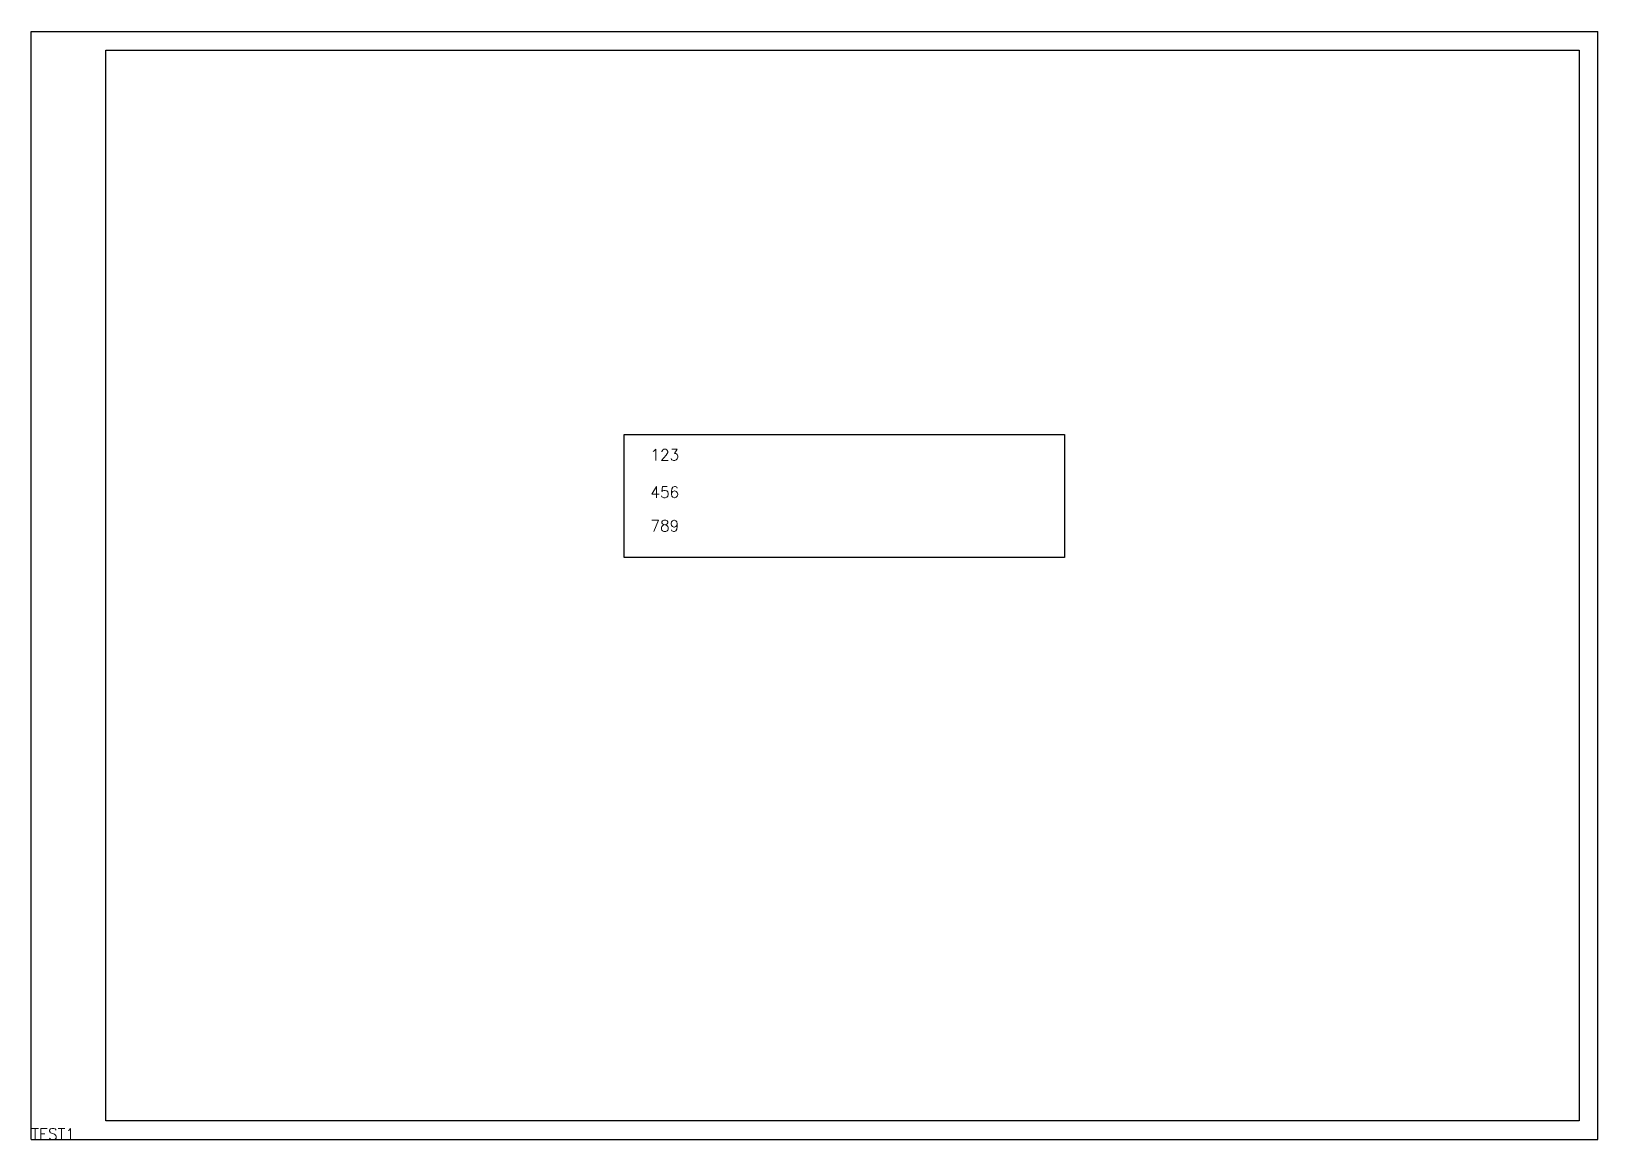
# Model space of a CAD drawing. Extents: x 0 to 420, y 0 to 297.
import ezdxf

# ---------------------------------------------------------------- set-up
doc = ezdxf.new("R2010")
doc.units = 0
doc.header["$LTSCALE"] = 10
doc.header["$MEASUREMENT"] = 0
doc.layers.get('0').update_dxf_attribs({"color": 1, "linetype": 'CONTINUOUS'})
doc.layers.add('BLAUWV', color=5, linetype='CONTINUOUS')
doc.layers.add('GEELV', color=2, linetype='CONTINUOUS')
doc.styles.get("Standard").update_dxf_attribs({"font": 'SIMPLEX'})

# ---------------------------------------------------------------- blocks, each defined once
blk = doc.blocks.new('TESTBLOCK')
at = {"layer": 'BLAUWV'}
blk.add_lwpolyline([(0, 33), (118, 33), (118, 0), (0, 0)], close=True, dxfattribs=at)
for tag, p in [('TEST1', (7, 26)), ('TEST2', (7, 16)), ('TEST3', (7, 7))]:
    blk.add_attdef(tag, p, '', height=3, dxfattribs=at)

msp = doc.modelspace()

# ---------------------------------------------------------------- linework, layer by layer
for p, q in [((0, 297), (420, 297)), ((0, 0), (0, 297)), ((420, 0), (420, 297)), ((0, 0), (420, 0))]:
    msp.add_line(p, q)
at = {"layer": 'GEELV'}
for p, q in [((20, 5), (20, 292)), ((20, 292), (415, 292)), ((20, 5), (20, 292)), ((20, 292), (415, 292)), ((415, 292), (415, 5)), ((415, 292), (415, 5)), ((415, 5), (20, 5)), ((415, 5), (20, 5))]:
    msp.add_line(p, q, dxfattribs=at)

# ---------------------------------------------------------------- block references
at = {"layer": 'BLAUWV'}
msp.add_blockref('TESTBLOCK', (159, 156), dxfattribs=at).add_auto_attribs({'TEST3': '789', 'TEST2': '456', 'TEST1': '123'})

# ---------------------------------------------------------------- texts
msp.add_attdef('TEST1', (0, 0), '', height=3, dxfattribs=at)

doc.saveas('drawing.dxf')
